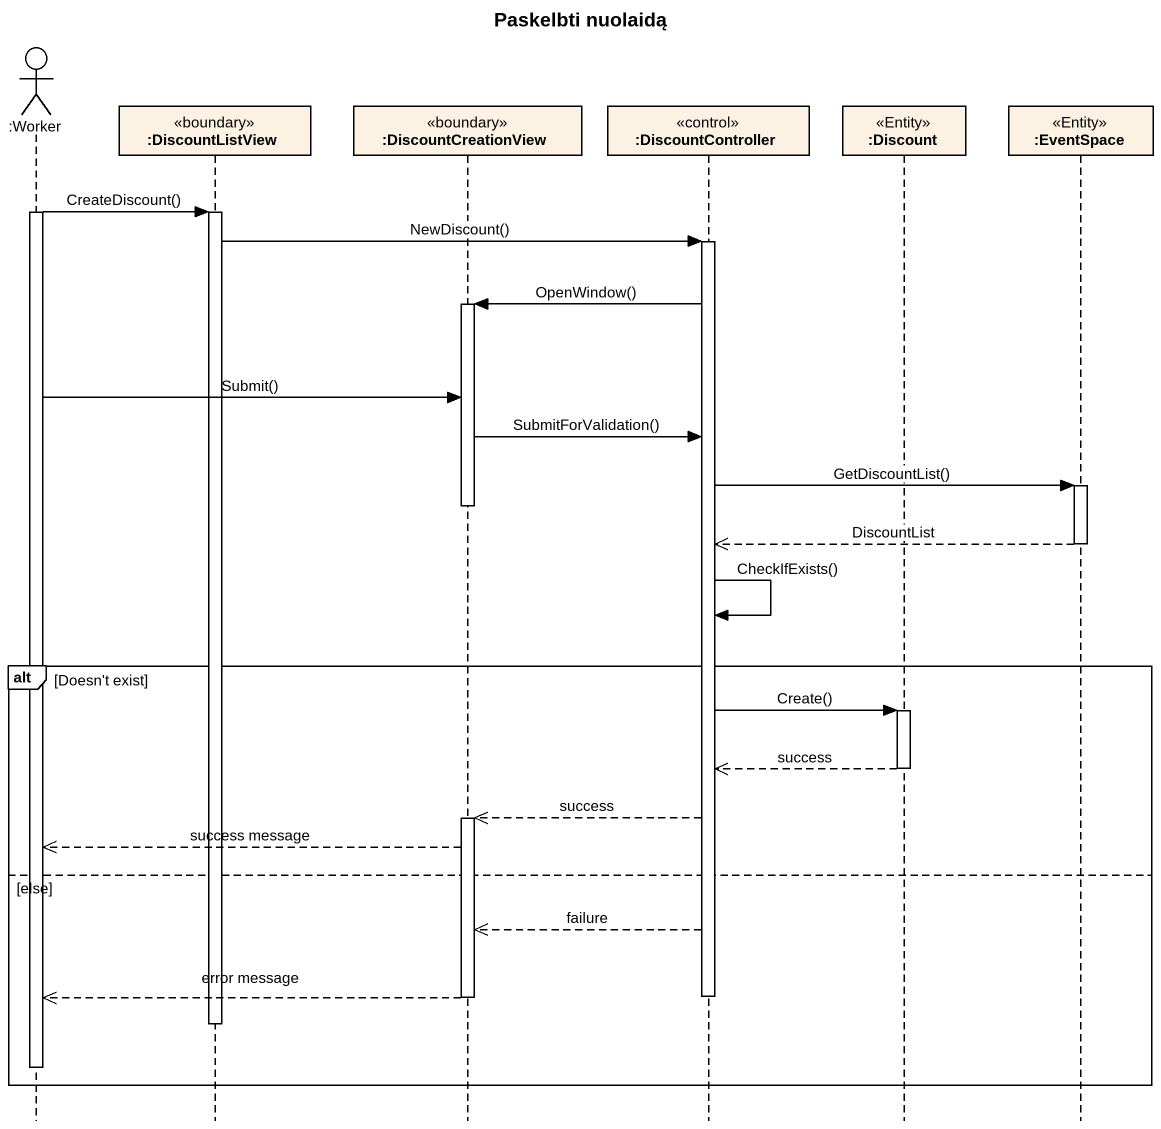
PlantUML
@startuml
title Paskelbti nuolaidą
hide footbox
actor ":Worker" as Worker
participant ":DiscountListView" as DiscountListView <<boundary>>
participant ":DiscountCreationView" as DiscountCreationView <<boundary>>
participant ":DiscountController" as DiscountController <<control>>
participant ":Discount" as Discount <<Entity>>
participant ":EventSpace" as EventSpace <<Entity>>

activate Worker
Worker -> DiscountListView : CreateDiscount()
activate DiscountListView
DiscountListView -> DiscountController : NewDiscount()
activate DiscountController
DiscountController -> DiscountCreationView : OpenWindow()
activate DiscountCreationView
Worker -> DiscountCreationView : Submit()
DiscountCreationView -> DiscountController : SubmitForValidation()
DiscountController -> EventSpace : GetDiscountList()
activate EventSpace
deactivate DiscountCreationView
EventSpace -->> DiscountController : DiscountList
deactivate EventSpace
DiscountController -> DiscountController : CheckIfExists()
alt Doesn't exist
  DiscountController -> Discount : Create()
  activate Discount
  Discount -->> DiscountController : success
  deactivate Discount
  DiscountController -->> DiscountCreationView : success
  activate DiscountCreationView
  DiscountCreationView -->> Worker : success message
else else
  DiscountController -->> DiscountCreationView : failure
  deactivate DiscountController
  DiscountCreationView -->> Worker : error message
  deactivate DiscountCreationView
  deactivate DiscountListView
  deactivate Worker
end
@enduml
